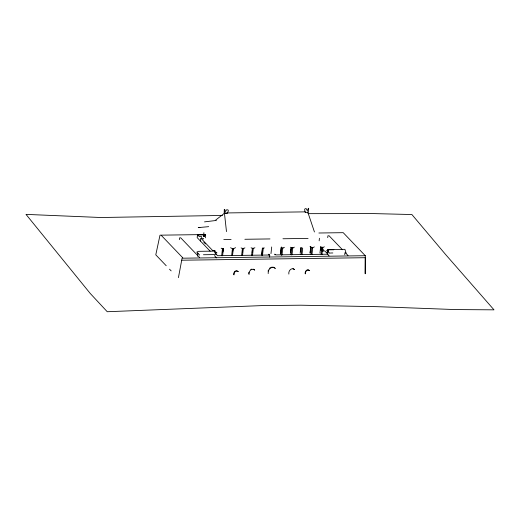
<?xml version="1.0" encoding="UTF-8"?>
<svg xmlns="http://www.w3.org/2000/svg" width="520" height="520" viewBox="0 0 520 520"><rect width="100%" height="100%" fill="white"/><g stroke="black" fill="none" stroke-linecap="round" stroke-linejoin="round"><path stroke-width="0.78" d="M318.89 233.006L343.213 232.674L365.287 255.71L365.209 273.786L365.274 257.712L181.694 260.214M233.733 274.612L234.026 272.532M234 274.878C233.603 272.772 235.599 270.127 237.816 271.317M248.827 273.624L248.963 272.22M249.022 274.619C248.436 271.772 251.062 268.028 254.118 269.653M268.19 273.579C267.534 270.069 270.998 265.87 274.586 267.826M288.841 274.079C288.256 271.226 290.882 267.488 293.937 269.106M305.117 273.637L305.247 272.279M305.383 273.884C304.986 271.784 306.995 269.159 309.192 270.348M179.446 239.681L179.647 237.835L180.719 237.822L199.647 257.575M197.789 235.872L197.873 235.105L199.349 236.645L201.65 236.613L201.565 237.38M197.542 256.243L197.88 253.078M200.434 241.033L200.72 238.407C201.63 237.757 204.678 238.641 202.943 239.142M204.653 234.208L204.393 236.587L203.469 236.6L203.899 232.629M205.342 237.809L205.673 234.767M223.399 248.463L222.619 255.606L222.066 255.762L221.696 255.619L222.475 248.469M222.787 251.31L223.028 249.1M222.814 252.161L223.21 248.475M232.044 255.625L231.68 255.483L232.453 248.339M232.719 251.29L232.96 249.073M232.505 255.619L233.376 248.326M243.353 248.19L242.58 255.333L242.021 255.489L241.657 255.346L242.431 248.203M242.463 251.894L242.619 250.419M253.331 248.053L252.558 255.197L251.999 255.353L251.635 255.21L252.408 248.066M252.207 252.493L252.447 250.283M263.308 247.917L262.535 255.067L261.983 255.216L261.612 255.08L262.392 247.93M261.944 253.838L262.34 250.146M268.508 254.95L268.899 254.176L269.796 255.112L269.581 257.082M271.7 246.968L270.978 253.604M280.514 253.474L281.151 247.572M280.618 253.585L281.339 246.948M282.822 247.65L282.048 254.8L281.495 254.95L281.125 254.813L281.905 247.663M290.42 252.603L290.817 248.911M291.083 247.546L290.336 253.338M292.799 247.514L292.026 254.664L291.473 254.813L291.103 254.677L291.882 247.526M300.32 251.732L300.722 248.04M300.911 247.416L300.163 253.201M302.692 248.17L302.003 254.527L301.45 254.677L301.087 254.54L301.86 247.39M310.628 247.169L310.096 253.181L310.811 246.545M312.676 248.04L311.981 254.391L311.428 254.54L311.064 254.404L311.838 247.254M319.156 240.825L319.43 238.264M319.95 253.045L320.613 246.968M322.738 247.104L321.964 254.254L321.406 254.404L321.042 254.267L321.815 247.117M322.667 249.931L322.751 249.165L320.444 249.191M322.946 251.238L323.161 249.269L321.002 247.019M327.717 237.66L327.918 235.82L329.115 235.8L342.478 249.743M327.925 252.623L328.139 250.647M344.715 254.794L344.929 252.811M178.425 277.667L182.091 258.206L365.307 255.71M268.138 271.083L268.372 270.049M305.409 271.557L306.618 270.127M203.469 236.6L204.393 236.587M231.68 255.483L232.596 255.469M241.657 255.346L242.209 255.197M281.125 254.813L282.048 254.8M291.103 254.677L291.661 254.52M234.312 271.967L235.242 271.102M269.555 268.268L270.419 267.631M233.227 248.963L235.514 247.644M243.204 248.827L244.92 247.839M254.904 247.702L253.188 248.69L252.915 248.404M264.31 247.897L263.166 248.553L262.892 248.268M282.678 248.287L284.394 247.299M294.372 247.169L292.656 248.15L292.383 247.871M312.611 247.884L314.327 246.896M322.589 247.748L324.311 246.76M329.823 253.338L326.957 250.341L328.64 249.567L344.923 249.34L346.112 253.11M250.776 269.445L251.55 269.12M235.82 270.855L237.016 270.842L238.258 271.681L237.991 271.433M271.401 267.221L273.423 267.195L275.334 268.444L275.074 268.197M307.203 269.887L308.392 269.867L309.634 270.712L309.374 270.459M204.516 221.871L215.007 220.61L224.783 212.966L305.272 211.868M208.683 226.649L198.256 227.624L199.875 227.604M222.489 215.449L100.932 217.516L26 214.383L90.22 293.436L107.244 311.727L262.776 305.565L300.911 305.201L377.468 306.683L455.267 309.575L494 309.842L445.607 254.514L411.892 214.533L372.97 213.583L307.983 213.655M305.364 212.375L308.217 212.336L308.698 208.54L308.392 208.273L307.333 210.724L306.156 208.572L304.993 208.786L304.61 209.664L305.156 212.16M205.4 234.553L159.998 235.17L155.785 254.846L166.218 265.733M205.517 234.891L197.457 235.001L197.171 237.627L210.139 251.154M223.795 239.564L231.088 239.467M244.868 239.278L269.99 238.933M282.958 238.758L308.087 238.414M320.365 249.964L321.9 249.938M333.847 249.763L327.411 249.847L327.113 252.629L327.886 253.435M326.957 250.341L328.51 250.322M214.806 252.408C215.806 251.576 217.867 252.974 216.372 253.156M322.127 250.946L324.74 250.913L328.003 254.319M203.45 254.735L214.74 254.586M330.408 253.006L332.826 252.974M269.38 255.008L217.62 255.71L215.072 253.058M274.957 254.865L274.736 254.098L275.828 254.917L327.587 254.215M215.963 220.63L216.411 220.701M321.594 254.118L321.964 254.254M311.617 254.254L311.981 254.391M262.164 254.924L262.535 255.067M222.255 255.469L222.619 255.606M292.962 268.561L294.528 269.594L294.262 269.347M253.143 269.1L254.709 270.14L254.442 269.887M320.508 246.811L322.133 247.754L321.861 247.468M309.992 246.63L312.15 247.891L311.877 247.605M290.57 247.214L292.195 248.157L291.922 247.878M251.102 247.754L252.727 248.697L252.453 248.411M241.124 247.891L242.743 248.833L242.469 248.547M230.607 247.715L232.765 248.969L232.492 248.683M221.169 248.164L222.787 249.106L222.514 248.82M345.26 252.649L348.049 255.554M327.724 254.469L329.082 255.886M215 251.394L215.078 250.627L212.778 250.66L201.136 238.511M203.821 242.171L205.484 243.906M214.409 255.613L216.587 257.881M199.641 255.106L196.775 252.116L198.452 251.336L214.74 251.114L215.924 254.885M161.531 235.638L182.774 257.803M169.514 269.172L171.165 270.887M307.684 211.835L314.444 231.966M224.523 213.935L226.486 231.614M224.276 209.69L224.192 213.258L227.253 213.441L228.345 210.925L228.15 210.061L226.817 209.651L225.056 211.842L224.848 209.631L224.276 209.69"/></g></svg>
